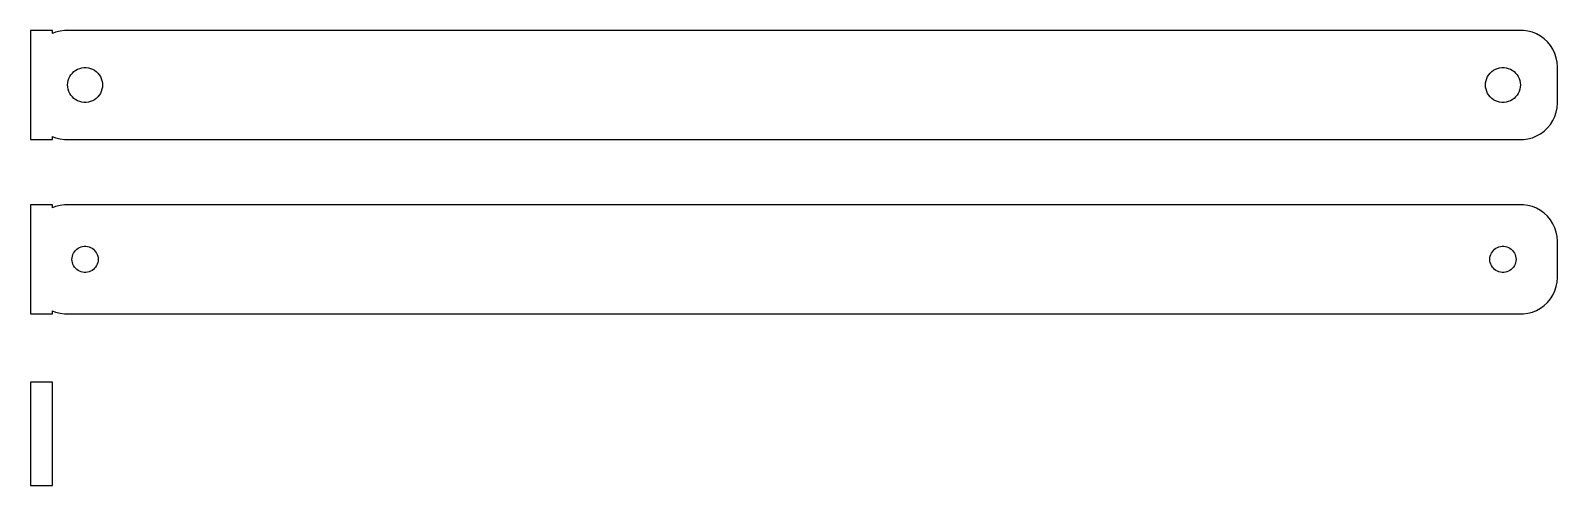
# Model space of a CAD drawing. Header units: metres. Extents: x -105 to 105, y -7 to 55.
import ezdxf

# ---------------------------------------------------------------- set-up
doc = ezdxf.new("R2010")
doc.units = ezdxf.units.M

msp = doc.modelspace()

# ---------------------------------------------------------------- linework, layer by layer
for p, q in [((-102, 55.4901), (-105, 55.4901)), ((-105, 55.4901), (-105, 40.5099)), ((-102, 55.0752), (-102, 55.4901)), ((-101.545, 55.2553), (-102, 55.0752)), ((-100.937, 55.4114), (-101.545, 55.2553)), ((-100.314, 55.4901), (-100.937, 55.4114)), ((100.314, 55.4901), (-100.314, 55.4901)), ((100.937, 55.4114), (100.314, 55.4901)), ((101.545, 55.2553), (100.937, 55.4114)), ((102.129, 55.0241), (101.545, 55.2553)), ((102.679, 54.7216), (102.129, 55.0241)), ((103.187, 54.3526), (102.679, 54.7216)), ((103.645, 53.9227), (103.187, 54.3526)), ((104.045, 53.4389), (103.645, 53.9227)), ((104.382, 52.9088), (104.045, 53.4389)), ((104.649, 52.3406), (104.382, 52.9088)), ((104.843, 51.7434), (104.649, 52.3406)), ((104.961, 51.1267), (104.843, 51.7434)), ((105, 50.5), (104.961, 51.1267)), ((105, 45.5), (105, 50.5)), ((-99.9, 48), (-99.8811, 48.3008)), ((-99.8811, 48.3008), (-99.8246, 48.5968)), ((-99.8246, 48.5968), (-99.7315, 48.8835)), ((-99.7315, 48.8835), (-99.6031, 49.1562)), ((-99.6031, 49.1562), (-99.4416, 49.4107)), ((-99.4416, 49.4107), (-99.2495, 49.6429)), ((-99.2495, 49.6429), (-99.0298, 49.8492)), ((-99.0298, 49.8492), (-98.786, 50.0264)), ((-98.786, 50.0264), (-98.5219, 50.1716)), ((-98.5219, 50.1716), (-98.2416, 50.2825)), ((-98.2416, 50.2825), (-97.9497, 50.3575)), ((-97.9497, 50.3575), (-97.6507, 50.3953)), ((-97.6507, 50.3953), (-97.3493, 50.3953)), ((-97.3493, 50.3953), (-97.0503, 50.3575)), ((-97.0503, 50.3575), (-96.7584, 50.2825)), ((-96.7584, 50.2825), (-96.4781, 50.1716)), ((-96.4781, 50.1716), (-96.214, 50.0264)), ((-96.214, 50.0264), (-95.9702, 49.8492)), ((-95.9702, 49.8492), (-95.7505, 49.6429)), ((-95.7505, 49.6429), (-95.5583, 49.4107)), ((-95.5583, 49.4107), (-95.3969, 49.1562)), ((-95.3969, 49.1562), (-95.2685, 48.8835)), ((-95.2685, 48.8835), (-95.1754, 48.5968)), ((-95.1754, 48.5968), (-95.1189, 48.3008)), ((-95.1189, 48.3008), (-95.1, 48)), ((95.1, 48), (95.1189, 48.3008)), ((95.1189, 48.3008), (95.1754, 48.5968)), ((95.1754, 48.5968), (95.2685, 48.8835)), ((95.2685, 48.8835), (95.3969, 49.1562)), ((95.3969, 49.1562), (95.5583, 49.4107)), ((95.5583, 49.4107), (95.7505, 49.6429)), ((95.7505, 49.6429), (95.9702, 49.8492)), ((95.9702, 49.8492), (96.214, 50.0264)), ((96.214, 50.0264), (96.4781, 50.1716)), ((96.4781, 50.1716), (96.7584, 50.2825)), ((96.7584, 50.2825), (97.0503, 50.3575)), ((97.0503, 50.3575), (97.3493, 50.3953)), ((97.3493, 50.3953), (97.6507, 50.3953)), ((97.6507, 50.3953), (97.9497, 50.3575)), ((97.9497, 50.3575), (98.2416, 50.2825)), ((98.2416, 50.2825), (98.5219, 50.1716)), ((98.5219, 50.1716), (98.786, 50.0264)), ((98.786, 50.0264), (99.0298, 49.8492)), ((99.0298, 49.8492), (99.2495, 49.6429)), ((99.2495, 49.6429), (99.4416, 49.4107)), ((99.4416, 49.4107), (99.6031, 49.1562)), ((99.6031, 49.1562), (99.7315, 48.8835)), ((99.7315, 48.8835), (99.8246, 48.5968)), ((99.8246, 48.5968), (99.8811, 48.3008)), ((99.8811, 48.3008), (99.9, 48)), ((-99.8811, 47.6992), (-99.9, 48)), ((-99.8246, 47.4032), (-99.8811, 47.6992)), ((-99.7315, 47.1165), (-99.8246, 47.4032)), ((-99.6031, 46.8438), (-99.7315, 47.1165)), ((-99.4416, 46.5893), (-99.6031, 46.8438)), ((-99.2495, 46.3571), (-99.4416, 46.5893)), ((-99.0298, 46.1508), (-99.2495, 46.3571)), ((-95.7505, 46.3571), (-95.9702, 46.1508)), ((-95.5583, 46.5893), (-95.7505, 46.3571)), ((-95.3969, 46.8438), (-95.5583, 46.5893)), ((-95.2685, 47.1165), (-95.3969, 46.8438)), ((-95.1754, 47.4032), (-95.2685, 47.1165)), ((-95.1189, 47.6992), (-95.1754, 47.4032)), ((-95.1, 48), (-95.1189, 47.6992)), ((95.1189, 47.6992), (95.1, 48)), ((95.1754, 47.4032), (95.1189, 47.6992)), ((95.2685, 47.1165), (95.1754, 47.4032)), ((95.3969, 46.8438), (95.2685, 47.1165)), ((95.5583, 46.5893), (95.3969, 46.8438)), ((95.7505, 46.3571), (95.5583, 46.5893)), ((95.9702, 46.1508), (95.7505, 46.3571)), ((99.2495, 46.3571), (99.0298, 46.1508)), ((99.4416, 46.5893), (99.2495, 46.3571)), ((99.6031, 46.8438), (99.4416, 46.5893)), ((99.7315, 47.1165), (99.6031, 46.8438)), ((99.8246, 47.4032), (99.7315, 47.1165)), ((99.8811, 47.6992), (99.8246, 47.4032)), ((99.9, 48), (99.8811, 47.6992)), ((-98.786, 45.9736), (-99.0298, 46.1508)), ((-98.5219, 45.8284), (-98.786, 45.9736)), ((-98.2416, 45.7175), (-98.5219, 45.8284)), ((-97.9497, 45.6425), (-98.2416, 45.7175)), ((-97.6507, 45.6047), (-97.9497, 45.6425)), ((-97.3493, 45.6047), (-97.6507, 45.6047)), ((-97.0503, 45.6425), (-97.3493, 45.6047)), ((-96.7584, 45.7175), (-97.0503, 45.6425)), ((-96.4781, 45.8284), (-96.7584, 45.7175)), ((-96.214, 45.9736), (-96.4781, 45.8284)), ((-95.9702, 46.1508), (-96.214, 45.9736)), ((96.214, 45.9736), (95.9702, 46.1508)), ((96.4781, 45.8284), (96.214, 45.9736)), ((96.7584, 45.7175), (96.4781, 45.8284)), ((97.0503, 45.6425), (96.7584, 45.7175)), ((97.3493, 45.6047), (97.0503, 45.6425)), ((97.6507, 45.6047), (97.3493, 45.6047)), ((97.9497, 45.6425), (97.6507, 45.6047)), ((98.2416, 45.7175), (97.9497, 45.6425)), ((98.5219, 45.8284), (98.2416, 45.7175)), ((98.786, 45.9736), (98.5219, 45.8284)), ((99.0298, 46.1508), (98.786, 45.9736)), ((104.649, 43.6594), (104.843, 44.2566)), ((104.843, 44.2566), (104.961, 44.8733)), ((104.961, 44.8733), (105, 45.5)), ((103.187, 41.6474), (103.645, 42.0773)), ((103.645, 42.0773), (104.045, 42.5611)), ((104.045, 42.5611), (104.382, 43.0912)), ((104.382, 43.0912), (104.649, 43.6594)), ((-105, 40.5099), (-102, 40.5099)), ((-102, 40.9248), (-101.545, 40.7447)), ((-102, 40.5099), (-102, 40.9248)), ((-101.545, 40.7447), (-100.937, 40.5886)), ((-100.937, 40.5886), (-100.314, 40.5099)), ((-100.314, 40.5099), (100.314, 40.5099)), ((100.314, 40.5099), (100.937, 40.5886)), ((100.937, 40.5886), (101.545, 40.7447)), ((101.545, 40.7447), (102.129, 40.9759)), ((102.129, 40.9759), (102.679, 41.2784)), ((102.679, 41.2784), (103.187, 41.6474)), ((-102, 31.4901), (-105, 31.4901)), ((-105, 31.4901), (-105, 16.5099)), ((-102, 31.0752), (-102, 31.4901)), ((-101.545, 31.2553), (-102, 31.0752)), ((-100.937, 31.4114), (-101.545, 31.2553)), ((-100.314, 31.4901), (-100.937, 31.4114)), ((100.314, 31.4901), (-100.314, 31.4901)), ((100.937, 31.4114), (100.314, 31.4901)), ((101.545, 31.2553), (100.937, 31.4114)), ((102.129, 31.0241), (101.545, 31.2553)), ((102.679, 30.7216), (102.129, 31.0241)), ((103.187, 30.3526), (102.679, 30.7216)), ((103.645, 29.9227), (103.187, 30.3526)), ((104.045, 29.4389), (103.645, 29.9227)), ((104.382, 28.9088), (104.045, 29.4389)), ((104.649, 28.3406), (104.382, 28.9088)), ((104.843, 27.7434), (104.649, 28.3406)), ((104.961, 27.1267), (104.843, 27.7434)), ((-98.9562, 25.058), (-98.8121, 25.2322)), ((-98.8121, 25.2322), (-98.6474, 25.3869)), ((-98.6474, 25.3869), (-98.4645, 25.5198)), ((-98.4645, 25.5198), (-98.2664, 25.6287)), ((-98.2664, 25.6287), (-98.0562, 25.7119)), ((-98.0562, 25.7119), (-97.8373, 25.7681)), ((-97.8373, 25.7681), (-97.613, 25.7964)), ((-97.613, 25.7964), (-97.387, 25.7964)), ((-97.387, 25.7964), (-97.1627, 25.7681)), ((-97.1627, 25.7681), (-96.9438, 25.7119)), ((-96.9438, 25.7119), (-96.7336, 25.6287)), ((-96.7336, 25.6287), (-96.5355, 25.5198)), ((-96.5355, 25.5198), (-96.3526, 25.3869)), ((-96.3526, 25.3869), (-96.1879, 25.2322)), ((-96.1879, 25.2322), (-96.0438, 25.058)), ((96.0438, 25.058), (96.1879, 25.2322)), ((96.1879, 25.2322), (96.3526, 25.3869)), ((96.3526, 25.3869), (96.5355, 25.5198)), ((96.5355, 25.5198), (96.7336, 25.6287)), ((96.7336, 25.6287), (96.9438, 25.7119)), ((96.9438, 25.7119), (97.1627, 25.7681)), ((97.1627, 25.7681), (97.387, 25.7964)), ((97.387, 25.7964), (97.613, 25.7964)), ((97.613, 25.7964), (97.8373, 25.7681)), ((97.8373, 25.7681), (98.0562, 25.7119)), ((98.0562, 25.7119), (98.2664, 25.6287)), ((98.2664, 25.6287), (98.4645, 25.5198)), ((98.4645, 25.5198), (98.6474, 25.3869)), ((98.6474, 25.3869), (98.8121, 25.2322)), ((98.8121, 25.2322), (98.9562, 25.058)), ((105, 26.5), (104.961, 27.1267)), ((105, 21.5), (105, 26.5)), ((-99.3, 24), (-99.2858, 24.2256)), ((-99.2858, 23.7744), (-99.3, 24)), ((-99.2858, 24.2256), (-99.2434, 24.4476)), ((-99.2434, 23.5524), (-99.2858, 23.7744)), ((-99.2434, 24.4476), (-99.1736, 24.6626)), ((-99.1736, 23.3374), (-99.2434, 23.5524)), ((-99.1736, 24.6626), (-99.0773, 24.8671)), ((-99.0773, 23.1329), (-99.1736, 23.3374)), ((-99.0773, 24.8671), (-98.9562, 25.058)), ((-98.9562, 22.942), (-99.0773, 23.1329)), ((-96.0438, 25.058), (-95.9226, 24.8671)), ((-95.9226, 23.1329), (-96.0438, 22.942)), ((-95.9226, 24.8671), (-95.8264, 24.6626)), ((-95.8264, 23.3374), (-95.9226, 23.1329)), ((-95.8264, 24.6626), (-95.7565, 24.4476)), ((-95.7565, 23.5524), (-95.8264, 23.3374)), ((-95.7565, 24.4476), (-95.7142, 24.2256)), ((-95.7142, 23.7744), (-95.7565, 23.5524)), ((-95.7142, 24.2256), (-95.7, 24)), ((-95.7, 24), (-95.7142, 23.7744)), ((95.7, 24), (95.7142, 24.2256)), ((95.7142, 23.7744), (95.7, 24)), ((95.7142, 24.2256), (95.7565, 24.4476)), ((95.7565, 23.5524), (95.7142, 23.7744)), ((95.7565, 24.4476), (95.8264, 24.6626)), ((95.8264, 23.3374), (95.7565, 23.5524)), ((95.8264, 24.6626), (95.9226, 24.8671)), ((95.9226, 23.1329), (95.8264, 23.3374)), ((95.9226, 24.8671), (96.0438, 25.058)), ((96.0438, 22.942), (95.9226, 23.1329)), ((98.9562, 25.058), (99.0773, 24.8671)), ((99.0773, 23.1329), (98.9562, 22.942)), ((99.0773, 24.8671), (99.1736, 24.6626)), ((99.1736, 23.3374), (99.0773, 23.1329)), ((99.1736, 24.6626), (99.2434, 24.4476)), ((99.2434, 23.5524), (99.1736, 23.3374)), ((99.2434, 24.4476), (99.2858, 24.2256)), ((99.2858, 23.7744), (99.2434, 23.5524)), ((99.2858, 24.2256), (99.3, 24)), ((99.3, 24), (99.2858, 23.7744)), ((-98.8121, 22.7678), (-98.9562, 22.942)), ((-98.6474, 22.6131), (-98.8121, 22.7678)), ((-98.4645, 22.4802), (-98.6474, 22.6131)), ((-98.2664, 22.3713), (-98.4645, 22.4802)), ((-98.0562, 22.2881), (-98.2664, 22.3713)), ((-97.8373, 22.2319), (-98.0562, 22.2881)), ((-97.613, 22.2036), (-97.8373, 22.2319)), ((-97.387, 22.2036), (-97.613, 22.2036)), ((-97.1627, 22.2319), (-97.387, 22.2036)), ((-96.9438, 22.2881), (-97.1627, 22.2319)), ((-96.7336, 22.3713), (-96.9438, 22.2881)), ((-96.5355, 22.4802), (-96.7336, 22.3713)), ((-96.3526, 22.6131), (-96.5355, 22.4802)), ((-96.1879, 22.7678), (-96.3526, 22.6131)), ((-96.0438, 22.942), (-96.1879, 22.7678)), ((96.1879, 22.7678), (96.0438, 22.942)), ((96.3526, 22.6131), (96.1879, 22.7678)), ((96.5355, 22.4802), (96.3526, 22.6131)), ((96.7336, 22.3713), (96.5355, 22.4802)), ((96.9438, 22.2881), (96.7336, 22.3713)), ((97.1627, 22.2319), (96.9438, 22.2881)), ((97.387, 22.2036), (97.1627, 22.2319)), ((97.613, 22.2036), (97.387, 22.2036)), ((97.8373, 22.2319), (97.613, 22.2036)), ((98.0562, 22.2881), (97.8373, 22.2319)), ((98.2664, 22.3713), (98.0562, 22.2881)), ((98.4645, 22.4802), (98.2664, 22.3713)), ((98.6474, 22.6131), (98.4645, 22.4802)), ((98.8121, 22.7678), (98.6474, 22.6131)), ((98.9562, 22.942), (98.8121, 22.7678)), ((104.961, 20.8733), (105, 21.5)), ((104.045, 18.5611), (104.382, 19.0912)), ((104.382, 19.0912), (104.649, 19.6594)), ((104.649, 19.6594), (104.843, 20.2566)), ((104.843, 20.2566), (104.961, 20.8733)), ((-102, 16.9248), (-101.545, 16.7447)), ((-102, 16.5099), (-102, 16.9248)), ((101.545, 16.7447), (102.129, 16.9759)), ((102.129, 16.9759), (102.679, 17.2784)), ((102.679, 17.2784), (103.187, 17.6474)), ((103.187, 17.6474), (103.645, 18.0773)), ((103.645, 18.0773), (104.045, 18.5611)), ((-105, 16.5099), (-102, 16.5099)), ((-101.545, 16.7447), (-100.937, 16.5886)), ((-100.937, 16.5886), (-100.314, 16.5099)), ((-100.314, 16.5099), (100.314, 16.5099)), ((100.314, 16.5099), (100.937, 16.5886)), ((100.937, 16.5886), (101.545, 16.7447)), ((-102, 7.1148), (-105, 7.1148)), ((-105, 7.1148), (-105, -7.1148)), ((-102, -7.1148), (-102, 7.1148)), ((-105, -7.1148), (-102, -7.1148))]:
    msp.add_line(p, q)

doc.saveas('drawing.dxf')
